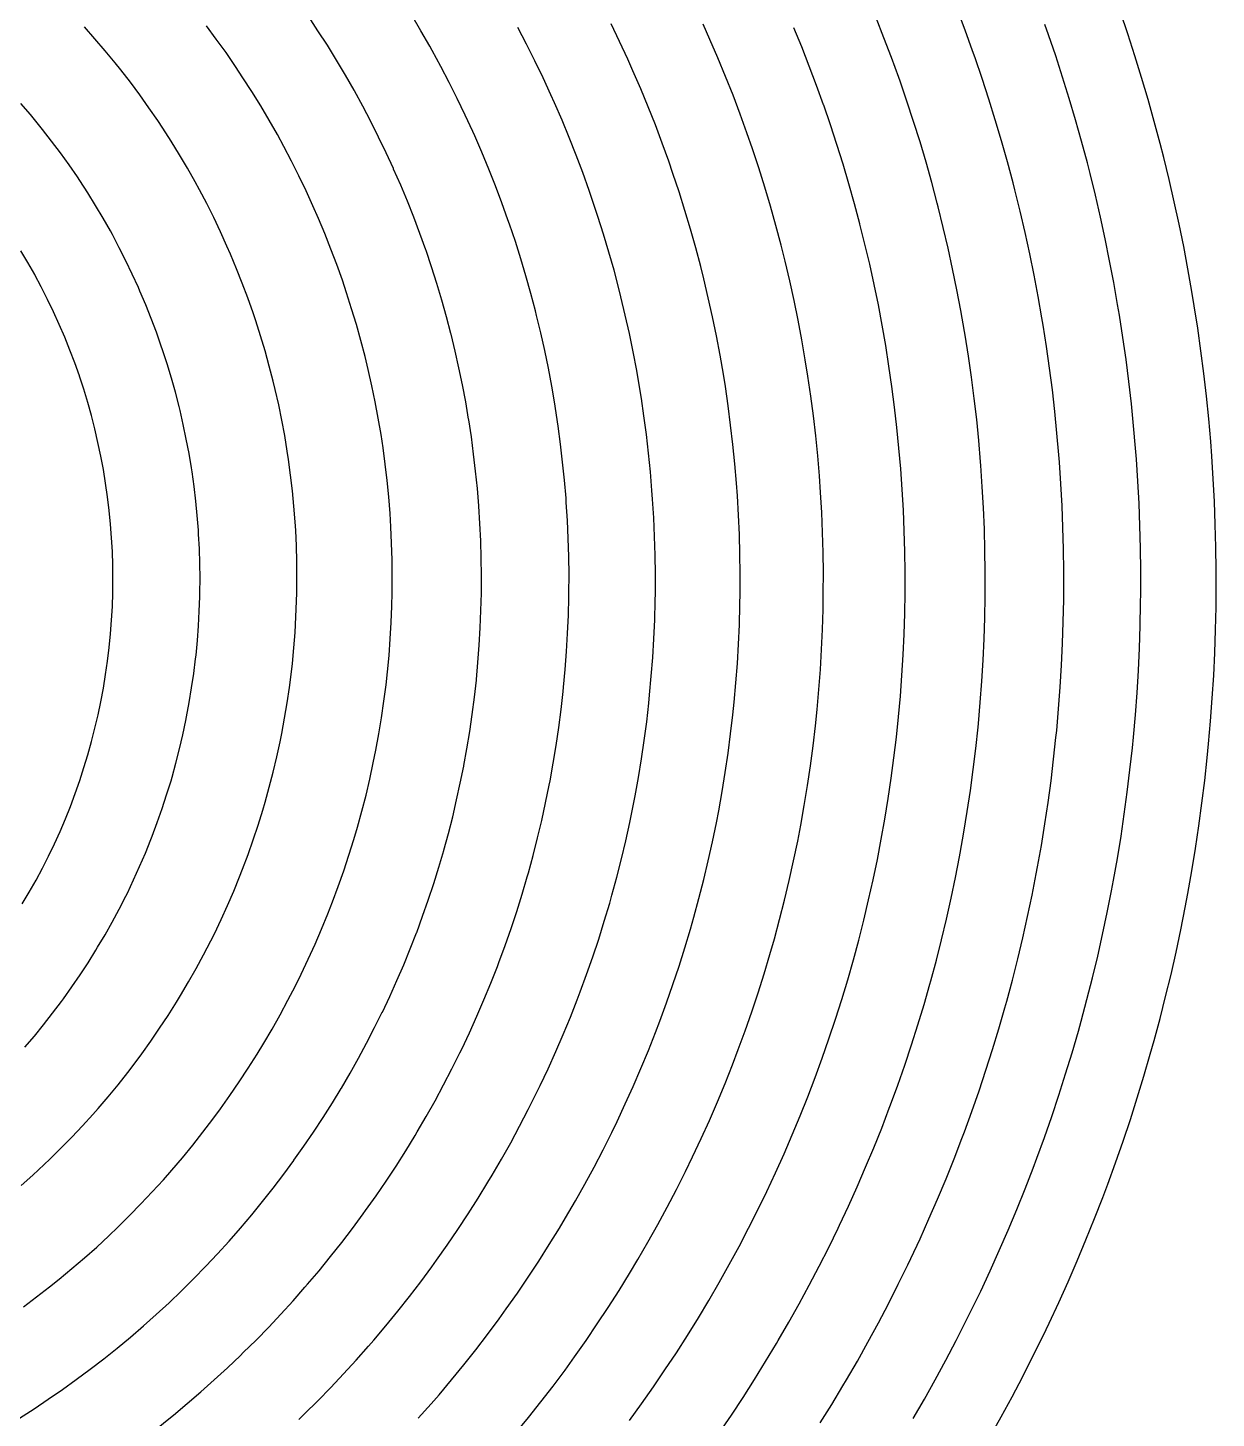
# Model space of a CAD drawing. Header units: inches. Extents: x -136 to 139, y -137 to 140.
# Drawn here: x 43.5 to 138.5, y -66 to 45.1 of the extents above; entities that cross this region are included whole.
import ezdxf

# ---------------------------------------------------------------- set-up
doc = ezdxf.new("R2010")
doc.units = ezdxf.units.IN
doc.header["$MEASUREMENT"] = 0
doc.linetypes.add('Continuous2', pattern=[0])
doc.layers.add('REV 6 Trace', color=1, linetype='Continuous')

msp = doc.modelspace()

# ---------------------------------------------------------------- linework, layer by layer
at = {"layer": 'REV 6 Trace', "color": 7, "linetype": 'Continuous2', "lineweight": -3}
for p, q in [((66.69, 44.92), (65.92, 46.07)), ((74.91, 44.92), (74.18, 46.17)), ((111.94, 44.36), (111.32, 45.94)), ((118.43, 44.96), (117.81, 46.59)), ((131.43, 44.66), (130.85, 46.39)), ((48.86, 44.28), (48.02, 45.22)), ((58.56, 44.24), (57.77, 45.31)), ((67.44, 43.75), (66.69, 44.92)), ((75.63, 43.67), (74.91, 44.92)), ((83.36, 43.85), (82.66, 45.18)), ((90.8, 44.06), (90.12, 45.46)), ((98.03, 44.22), (97.48, 45.45)), ((105.36, 43.63), (104.73, 45.16)), ((119.02, 43.32), (118.43, 44.96)), ((125.09, 44.6), (124.8, 45.42)), ((125.67, 42.91), (125.09, 44.6)), ((132, 42.92), (131.43, 44.66)), ((49.68, 43.32), (48.86, 44.28)), ((59.34, 43.17), (58.56, 44.24)), ((68.17, 42.57), (67.44, 43.75)), ((75.82, 43.33), (75.63, 43.67)), ((76.51, 42.06), (75.82, 43.33)), ((84.03, 42.5), (83.36, 43.85)), ((91.45, 42.64), (90.8, 44.06)), ((98.66, 42.74), (98.03, 44.22)), ((105.96, 42.09), (105.36, 43.63)), ((112.55, 42.77), (111.94, 44.36)), ((50.47, 42.35), (49.68, 43.32)), ((50.92, 41.79), (50.47, 42.35)), ((60.09, 42.07), (59.34, 43.17)), ((68.88, 41.37), (68.17, 42.57)), ((84.68, 41.15), (84.03, 42.5)), ((91.87, 41.71), (91.45, 42.64)), ((99.28, 41.26), (98.66, 42.74)), ((113.13, 41.17), (112.55, 42.77)), ((119.22, 42.76), (119.02, 43.32)), ((119.78, 41.11), (119.22, 42.76)), ((126.22, 41.21), (125.67, 42.91)), ((132.54, 41.18), (132, 42.92)), ((51.69, 40.8), (50.92, 41.79)), ((60.69, 41.16), (60.09, 42.07)), ((61.41, 40.05), (60.69, 41.16)), ((69.57, 40.17), (68.88, 41.37)), ((77.18, 40.78), (76.51, 42.06)), ((85.31, 39.78), (84.68, 41.15)), ((92.49, 40.28), (91.87, 41.71)), ((99.87, 39.77), (99.28, 41.26)), ((106.55, 40.54), (105.96, 42.09)), ((113.23, 40.89), (113.13, 41.17)), ((120.32, 39.46), (119.78, 41.11)), ((126.75, 39.5), (126.22, 41.21)), ((133.06, 39.43), (132.54, 41.18)), ((52.44, 39.79), (51.69, 40.8)), ((62.11, 38.92), (61.41, 40.05)), ((69.6, 40.11), (69.57, 40.17)), ((70.27, 38.89), (69.6, 40.11)), ((77.83, 39.49), (77.18, 40.78)), ((93.08, 38.84), (92.49, 40.28)), ((107.11, 38.99), (106.55, 40.54)), ((113.78, 39.28), (113.23, 40.89)), ((43.7, 38.21), (42.93, 39.11)), ((53.17, 38.76), (52.44, 39.79)), ((62.78, 37.78), (62.11, 38.92)), ((70.91, 37.66), (70.27, 38.89)), ((78.46, 38.18), (77.83, 39.49)), ((85.6, 39.15), (85.31, 39.78)), ((86.2, 37.77), (85.6, 39.15)), ((100.44, 38.26), (99.87, 39.77)), ((107.12, 38.96), (107.11, 38.99)), ((107.66, 37.4), (107.12, 38.96)), ((114.31, 37.66), (113.78, 39.28)), ((120.84, 37.79), (120.32, 39.46)), ((127.26, 37.79), (126.75, 39.5)), ((133.55, 37.67), (133.06, 39.43)), ((44.45, 37.3), (43.7, 38.21)), ((53.88, 37.73), (53.17, 38.76)), ((63.44, 36.62), (62.78, 37.78)), ((79.06, 36.87), (78.46, 38.18)), ((93.66, 37.4), (93.08, 38.84)), ((100.98, 36.75), (100.44, 38.26)), ((121.34, 36.12), (120.84, 37.79)), ((127.74, 36.08), (127.26, 37.79)), ((44.67, 37.03), (44.45, 37.3)), ((45.39, 36.1), (44.67, 37.03)), ((54.28, 37.13), (53.88, 37.73)), ((54.96, 36.08), (54.28, 37.13)), ((71.54, 36.42), (70.91, 37.66)), ((79.22, 36.52), (79.06, 36.87)), ((86.77, 36.38), (86.2, 37.77)), ((94.21, 35.94), (93.66, 37.4)), ((101.42, 35.48), (100.98, 36.75)), ((108.18, 35.83), (107.66, 37.4)), ((114.82, 36.04), (114.31, 37.66)), ((134.02, 35.91), (133.55, 37.67)), ((46.1, 35.16), (45.39, 36.1)), ((55.61, 35.01), (54.96, 36.08)), ((63.96, 35.67), (63.44, 36.62)), ((64.57, 34.5), (63.96, 35.67)), ((72.14, 35.17), (71.54, 36.42)), ((79.79, 35.2), (79.22, 36.52)), ((87.33, 34.98), (86.77, 36.38)), ((94.73, 34.48), (94.21, 35.94)), ((108.67, 34.25), (108.18, 35.83)), ((115.3, 34.41), (114.82, 36.04)), ((121.81, 34.44), (121.34, 36.12)), ((128.2, 34.35), (127.74, 36.08)), ((134.31, 34.79), (134.02, 35.91)), ((46.79, 34.2), (46.1, 35.16)), ((56.25, 33.93), (55.61, 35.01)), ((65.17, 33.31), (64.57, 34.5)), ((72.72, 33.91), (72.14, 35.17)), ((80.35, 33.86), (79.79, 35.2)), ((87.86, 33.58), (87.33, 34.98)), ((95.07, 33.52), (94.73, 34.48)), ((101.93, 33.96), (101.42, 35.48)), ((134.74, 33.02), (134.31, 34.79)), ((47.45, 33.23), (46.79, 34.2)), ((56.87, 32.83), (56.25, 33.93)), ((72.74, 33.85), (72.72, 33.91)), ((73.3, 32.58), (72.74, 33.85)), ((80.88, 32.52), (80.35, 33.86)), ((88.37, 32.16), (87.86, 33.58)), ((95.56, 32.04), (95.07, 33.52)), ((102.41, 32.42), (101.93, 33.96)), ((109.14, 32.67), (108.67, 34.25)), ((115.76, 32.78), (115.3, 34.41)), ((122.26, 32.76), (121.81, 34.44)), ((128.42, 33.51), (128.2, 34.35)), ((128.84, 31.77), (128.42, 33.51)), ((47.64, 32.95), (47.45, 33.23)), ((48.28, 31.96), (47.64, 32.95)), ((57.21, 32.21), (56.87, 32.83)), ((65.74, 32.12), (65.17, 33.31)), ((73.84, 31.3), (73.3, 32.58)), ((81.4, 31.16), (80.88, 32.52)), ((102.86, 30.89), (102.41, 32.42)), ((109.59, 31.08), (109.14, 32.67)), ((116.2, 31.14), (115.76, 32.78)), ((122.41, 32.19), (122.26, 32.76)), ((135.15, 31.24), (134.74, 33.02)), ((48.9, 30.96), (48.28, 31.96)), ((57.79, 31.1), (57.21, 32.21)), ((66.29, 30.91), (65.74, 32.12)), ((74.35, 30.01), (73.84, 31.3)), ((81.88, 29.8), (81.4, 31.16)), ((88.59, 31.51), (88.37, 32.16)), ((89.07, 30.08), (88.59, 31.51)), ((96.02, 30.56), (95.56, 32.04)), ((116.27, 30.84), (116.2, 31.14)), ((122.82, 30.5), (122.41, 32.19)), ((129.25, 30.03), (128.84, 31.77)), ((135.54, 29.46), (135.15, 31.24)), ((49.51, 29.94), (48.9, 30.96)), ((58.35, 29.98), (57.79, 31.1)), ((66.73, 29.92), (66.29, 30.91)), ((74.84, 28.71), (74.35, 30.01)), ((89.52, 28.65), (89.07, 30.08)), ((96.47, 29.07), (96.02, 30.56)), ((103.3, 29.34), (102.86, 30.89)), ((110.01, 29.48), (109.59, 31.08)), ((116.68, 29.19), (116.27, 30.84)), ((123.22, 28.8), (122.82, 30.5)), ((129.63, 28.29), (129.25, 30.03)), ((50.09, 28.92), (49.51, 29.94)), ((50.25, 28.62), (50.09, 28.92)), ((58.89, 28.85), (58.35, 29.98)), ((67.24, 28.7), (66.73, 29.92)), ((82.01, 29.45), (81.88, 29.8)), ((82.47, 28.08), (82.01, 29.45)), ((96.89, 27.57), (96.47, 29.07)), ((103.71, 27.79), (103.3, 29.34)), ((110.02, 29.46), (110.01, 29.48)), ((110.42, 27.86), (110.02, 29.46)), ((117.07, 27.54), (116.68, 29.19)), ((135.9, 27.67), (135.54, 29.46)), ((50.8, 27.58), (50.25, 28.62)), ((59.41, 27.7), (58.89, 28.85)), ((67.73, 27.47), (67.24, 28.7)), ((75.31, 27.41), (74.84, 28.71)), ((82.9, 26.7), (82.47, 28.08)), ((89.95, 27.21), (89.52, 28.65)), ((104.04, 26.49), (103.71, 27.79)), ((110.8, 26.25), (110.42, 27.86)), ((123.59, 27.1), (123.22, 28.8)), ((129.98, 26.54), (129.63, 28.29)), ((43.5, 26.39), (42.94, 27.34)), ((51.33, 26.53), (50.8, 27.58)), ((59.69, 27.06), (59.41, 27.7)), ((60.18, 25.9), (59.69, 27.06)), ((68.19, 26.23), (67.73, 27.47)), ((75.33, 27.35), (75.31, 27.41)), ((75.77, 26.04), (75.33, 27.35)), ((83.32, 25.32), (82.9, 26.7)), ((90.36, 25.77), (89.95, 27.21)), ((97.29, 26.07), (96.89, 27.57)), ((117.43, 25.88), (117.07, 27.54)), ((123.94, 25.39), (123.59, 27.1)), ((136.24, 25.88), (135.9, 27.67)), ((44.04, 25.43), (43.5, 26.39)), ((51.84, 25.47), (51.33, 26.53)), ((60.64, 24.74), (60.18, 25.9)), ((68.64, 24.98), (68.19, 26.23)), ((76.19, 24.72), (75.77, 26.04)), ((90.74, 24.31), (90.36, 25.77)), ((97.53, 25.08), (97.29, 26.07)), ((104.41, 24.93), (104.04, 26.49)), ((111.15, 24.63), (110.8, 26.25)), ((117.77, 24.22), (117.43, 25.88)), ((130.32, 24.79), (129.98, 26.54)), ((136.56, 24.08), (136.24, 25.88)), ((44.05, 25.41), (44.04, 25.43)), ((44.57, 24.44), (44.05, 25.41)), ((52.33, 24.4), (51.84, 25.47)), ((61.08, 23.56), (60.64, 24.74)), ((68.98, 23.96), (68.64, 24.98)), ((76.59, 23.39), (76.19, 24.72)), ((83.71, 23.93), (83.32, 25.32)), ((97.89, 23.57), (97.53, 25.08)), ((104.75, 23.36), (104.41, 24.93)), ((111.49, 23.01), (111.15, 24.63)), ((124.26, 23.68), (123.94, 25.39)), ((130.62, 23.03), (130.32, 24.79)), ((45.07, 23.45), (44.57, 24.44)), ((45.55, 22.46), (45.07, 23.45)), ((52.46, 24.1), (52.33, 24.4)), ((52.92, 23.02), (52.46, 24.1)), ((61.5, 22.38), (61.08, 23.56)), ((69.38, 22.7), (68.98, 23.96)), ((76.96, 22.06), (76.59, 23.39)), ((84.08, 22.53), (83.71, 23.93)), ((90.91, 23.65), (90.74, 24.31)), ((91.26, 22.19), (90.91, 23.65)), ((98.23, 22.05), (97.89, 23.57)), ((105.07, 21.79), (104.75, 23.36)), ((118.09, 22.55), (117.77, 24.22)), ((124.56, 21.96), (124.26, 23.68)), ((136.75, 22.94), (136.56, 24.08)), ((46.01, 21.45), (45.55, 22.46)), ((53.36, 21.92), (52.92, 23.02)), ((61.72, 21.72), (61.5, 22.38)), ((69.76, 21.43), (69.38, 22.7)), ((84.17, 22.17), (84.08, 22.53)), ((111.79, 21.39), (111.49, 23.01)), ((118.38, 20.87), (118.09, 22.55)), ((130.77, 22.18), (130.62, 23.03)), ((137.03, 21.14), (136.75, 22.94)), ((46.01, 21.44), (46.01, 21.45)), ((46.45, 20.42), (46.01, 21.44)), ((53.77, 20.82), (53.36, 21.92)), ((62.1, 20.53), (61.72, 21.72)), ((70.12, 20.16), (69.76, 21.43)), ((77.31, 20.72), (76.96, 22.06)), ((84.5, 20.77), (84.17, 22.17)), ((91.59, 20.72), (91.26, 22.19)), ((98.54, 20.53), (98.23, 22.05)), ((105.37, 20.21), (105.07, 21.79)), ((112.08, 19.76), (111.79, 21.39)), ((124.66, 21.39), (124.56, 21.96)), ((124.93, 19.67), (124.66, 21.39)), ((131.04, 20.41), (130.77, 22.18)), ((137.28, 19.33), (137.03, 21.14)), ((46.86, 19.4), (46.45, 20.42)), ((54.16, 19.71), (53.77, 20.82)), ((62.46, 19.33), (62.1, 20.53)), ((70.45, 18.88), (70.12, 20.16)), ((77.33, 20.66), (77.31, 20.72)), ((77.66, 19.32), (77.33, 20.66)), ((84.82, 19.36), (84.5, 20.77)), ((91.89, 19.25), (91.59, 20.72)), ((98.83, 19), (98.54, 20.53)), ((105.65, 18.63), (105.37, 20.21)), ((118.43, 20.58), (118.38, 20.87)), ((118.7, 18.9), (118.43, 20.58)), ((131.29, 18.65), (131.04, 20.41)), ((47.25, 18.37), (46.86, 19.4)), ((54.27, 19.41), (54.16, 19.71)), ((54.63, 18.29), (54.27, 19.41)), ((62.8, 18.12), (62.46, 19.33)), ((77.96, 17.97), (77.66, 19.32)), ((85.11, 17.94), (84.82, 19.36)), ((92.17, 17.77), (91.89, 19.25)), ((99.1, 17.47), (98.83, 19)), ((112.08, 19.75), (112.08, 19.76)), ((112.34, 18.12), (112.08, 19.75)), ((118.94, 17.22), (118.7, 18.9)), ((125.17, 17.94), (124.93, 19.67)), ((137.51, 17.52), (137.28, 19.33)), ((47.61, 17.33), (47.25, 18.37)), ((54.97, 17.16), (54.63, 18.29)), ((63.11, 16.91), (62.8, 18.12)), ((70.71, 17.84), (70.45, 18.88)), ((71, 16.55), (70.71, 17.84)), ((78.24, 16.61), (77.96, 17.97)), ((85.38, 16.52), (85.11, 17.94)), ((105.86, 17.31), (105.65, 18.63)), ((112.58, 16.48), (112.34, 18.12)), ((125.4, 16.21), (125.17, 17.94)), ((131.51, 16.88), (131.29, 18.65)), ((47.61, 17.32), (47.61, 17.33)), ((47.96, 16.27), (47.61, 17.32)), ((55.29, 16.03), (54.97, 17.16)), ((63.27, 16.24), (63.11, 16.91)), ((92.42, 16.3), (92.17, 17.77)), ((99.26, 16.48), (99.1, 17.47)), ((106.09, 15.72), (105.86, 17.31)), ((119.15, 15.54), (118.94, 17.22)), ((131.72, 15.1), (131.51, 16.88)), ((137.72, 15.71), (137.51, 17.52)), ((48.28, 15.22), (47.96, 16.27)), ((55.58, 14.89), (55.29, 16.03)), ((63.55, 15.02), (63.27, 16.24)), ((71.26, 15.25), (71, 16.55)), ((78.5, 15.25), (78.24, 16.61)), ((85.62, 15.1), (85.38, 16.52)), ((92.55, 15.52), (92.42, 16.3)), ((99.48, 14.94), (99.26, 16.48)), ((106.3, 14.13), (106.09, 15.72)), ((112.79, 14.84), (112.58, 16.48)), ((125.59, 14.48), (125.4, 16.21)), ((137.9, 13.89), (137.72, 15.71)), ((48.57, 14.16), (48.28, 15.22)), ((55.66, 14.58), (55.58, 14.89)), ((55.92, 13.44), (55.66, 14.58)), ((63.8, 13.79), (63.55, 15.02)), ((71.51, 13.95), (71.26, 15.25)), ((78.73, 13.88), (78.5, 15.25)), ((85.68, 14.74), (85.62, 15.1)), ((85.9, 13.31), (85.68, 14.74)), ((92.75, 14.14), (92.55, 15.52)), ((99.68, 13.4), (99.48, 14.94)), ((112.98, 13.2), (112.79, 14.84)), ((119.35, 13.85), (119.15, 15.54)), ((125.77, 12.75), (125.59, 14.48)), ((131.9, 13.33), (131.72, 15.1)), ((48.85, 13.09), (48.57, 14.16)), ((56.16, 12.29), (55.92, 13.44)), ((64.03, 12.56), (63.8, 13.79)), ((71.73, 12.65), (71.51, 13.95)), ((78.74, 13.83), (78.73, 13.88)), ((78.95, 12.46), (78.74, 13.83)), ((92.95, 12.65), (92.75, 14.14)), ((99.86, 11.85), (99.68, 13.4)), ((106.48, 12.54), (106.3, 14.13)), ((119.52, 12.16), (119.35, 13.85)), ((138.06, 12.08), (137.9, 13.89)), ((49.1, 12.01), (48.85, 13.09)), ((56.38, 11.13), (56.16, 12.29)), ((64.23, 11.33), (64.03, 12.56)), ((71.89, 11.59), (71.73, 12.65)), ((79.13, 11.09), (78.95, 12.46)), ((86.09, 11.88), (85.9, 13.31)), ((93.12, 11.16), (92.95, 12.65)), ((106.64, 10.94), (106.48, 12.54)), ((113.14, 11.56), (112.98, 13.2)), ((125.92, 11.02), (125.77, 12.75)), ((132.05, 11.55), (131.9, 13.33)), ((49.33, 10.93), (49.1, 12.01)), ((56.57, 9.98), (56.38, 11.13)), ((64.33, 10.65), (64.23, 11.33)), ((72.06, 10.28), (71.89, 11.59)), ((86.25, 10.44), (86.09, 11.88)), ((93.27, 9.67), (93.12, 11.16)), ((100.02, 10.31), (99.86, 11.85)), ((113.28, 9.91), (113.14, 11.56)), ((119.66, 10.47), (119.52, 12.16)), ((132.12, 10.69), (132.05, 11.55)), ((138.14, 10.93), (138.06, 12.08)), ((49.53, 9.85), (49.33, 10.93)), ((64.5, 9.41), (64.33, 10.65)), ((72.22, 8.97), (72.06, 10.28)), ((79.29, 9.72), (79.13, 11.09)), ((86.4, 9.01), (86.25, 10.44)), ((100.15, 8.76), (100.02, 10.31)), ((106.78, 9.34), (106.64, 10.94)), ((119.69, 10.18), (119.66, 10.47)), ((119.8, 8.48), (119.69, 10.18)), ((125.96, 10.44), (125.92, 11.02)), ((126.08, 8.7), (125.96, 10.44)), ((132.23, 8.91), (132.12, 10.69)), ((138.26, 9.11), (138.14, 10.93)), ((49.71, 8.77), (49.53, 9.85)), ((56.62, 9.66), (56.57, 9.98)), ((56.78, 8.5), (56.62, 9.66)), ((64.65, 8.16), (64.5, 9.41)), ((72.35, 7.66), (72.22, 8.97)), ((79.43, 8.34), (79.29, 9.72)), ((86.52, 7.57), (86.4, 9.01)), ((93.39, 8.17), (93.27, 9.67)), ((106.87, 8.01), (106.78, 9.34)), ((113.4, 8.25), (113.28, 9.91)), ((132.33, 7.13), (132.23, 8.91)), ((138.36, 7.29), (138.26, 9.11)), ((49.87, 7.67), (49.71, 8.77)), ((56.92, 7.33), (56.78, 8.5)), ((64.77, 6.92), (64.65, 8.16)), ((79.54, 6.96), (79.43, 8.34)), ((93.44, 7.49), (93.39, 8.17)), ((100.22, 7.76), (100.15, 8.76)), ((106.96, 6.41), (106.87, 8.01)), ((113.49, 6.6), (113.4, 8.25)), ((119.9, 6.79), (119.8, 8.48)), ((126.18, 6.96), (126.08, 8.7)), ((50, 6.58), (49.87, 7.67)), ((57.04, 6.17), (56.92, 7.33)), ((64.86, 5.67), (64.77, 6.92)), ((72.45, 6.34), (72.35, 7.66)), ((79.55, 6.91), (79.54, 6.96)), ((79.64, 5.53), (79.55, 6.91)), ((86.54, 7.21), (86.52, 7.57)), ((86.63, 5.77), (86.54, 7.21)), ((93.53, 6), (93.44, 7.49)), ((100.31, 6.21), (100.22, 7.76)), ((119.97, 5.09), (119.9, 6.79)), ((126.25, 5.22), (126.18, 6.96)), ((132.4, 5.35), (132.33, 7.13)), ((138.43, 5.47), (138.36, 7.29)), ((50.11, 5.49), (50, 6.58)), ((57.13, 5), (57.04, 6.17)), ((64.91, 4.99), (64.86, 5.67)), ((72.52, 5.28), (72.45, 6.34)), ((86.7, 4.33), (86.63, 5.77)), ((93.6, 4.5), (93.53, 6)), ((100.38, 4.66), (100.31, 6.21)), ((107.03, 4.81), (106.96, 6.41)), ((113.56, 4.95), (113.49, 6.6)), ((50.19, 4.39), (50.11, 5.49)), ((57.15, 4.69), (57.13, 5)), ((57.21, 3.52), (57.15, 4.69)), ((64.97, 3.75), (64.91, 4.99)), ((72.58, 3.96), (72.52, 5.28)), ((79.7, 4.15), (79.64, 5.53)), ((93.64, 3), (93.6, 4.5)), ((100.42, 3.1), (100.38, 4.66)), ((107.08, 3.21), (107.03, 4.81)), ((113.61, 3.3), (113.56, 4.95)), ((120.01, 3.39), (119.97, 5.09)), ((126.29, 3.48), (126.25, 5.22)), ((132.45, 3.57), (132.4, 5.35)), ((138.48, 3.65), (138.43, 5.47)), ((50.25, 3.3), (50.19, 4.39)), ((57.25, 2.34), (57.21, 3.52)), ((65, 2.5), (64.97, 3.75)), ((72.62, 2.64), (72.58, 3.96)), ((79.74, 2.77), (79.7, 4.15)), ((86.74, 2.89), (86.7, 4.33)), ((120.03, 1.7), (120.01, 3.39)), ((126.31, 1.74), (126.29, 3.48)), ((132.47, 1.78), (132.45, 3.57)), ((138.5, 1.82), (138.48, 3.65)), ((50.29, 2.2), (50.25, 3.3)), ((57.26, 1.17), (57.25, 2.34)), ((65.01, 1.25), (65, 2.5)), ((72.63, 1.32), (72.62, 2.64)), ((79.76, 1.38), (79.74, 2.77)), ((86.76, 1.44), (86.74, 2.89)), ((93.66, 1.5), (93.64, 3)), ((100.44, 1.55), (100.42, 3.1)), ((107.1, 1.6), (107.08, 3.21)), ((113.63, 1.65), (113.61, 3.3)), ((50.3, 1.1), (50.29, 2.2)), ((57.25, 0), (57.26, 1.17)), ((65, 0), (65.01, 1.25)), ((72.63, 0), (72.63, 1.32)), ((79.75, 0), (79.76, 1.38)), ((86.75, 0), (86.76, 1.44)), ((93.66, 0), (93.66, 1.5)), ((100.44, 0), (100.44, 1.55)), ((107.09, 0), (107.1, 1.6)), ((113.63, 0), (113.63, 1.65)), ((120.03, 0), (120.03, 1.7)), ((126.31, 0), (126.31, 1.74)), ((132.47, 0), (132.47, 1.78)), ((138.5, 0), (138.5, 1.82)), ((50.25, -1.09), (50.29, 0)), ((50.29, 0), (50.3, 1.1)), ((79.75, -0.04), (79.75, 0)), ((100.42, -1), (100.44, 0)), ((107.07, -1.33), (107.09, 0)), ((113.6, -1.66), (113.63, 0)), ((120.03, -0.29), (120.03, 0)), ((126.31, -0.57), (126.31, 0)), ((50.19, -2.19), (50.25, -1.09)), ((57.2, -1.48), (57.24, -0.31)), ((57.24, -0.31), (57.25, 0)), ((64.93, -1.92), (64.98, -0.68)), ((64.98, -0.68), (65, 0)), ((72.55, -2.37), (72.6, -1.06)), ((72.6, -1.06), (72.63, 0)), ((79.72, -1.42), (79.75, -0.04)), ((86.71, -1.8), (86.74, -0.35)), ((86.74, -0.35), (86.75, 0)), ((93.61, -2.17), (93.65, -0.68)), ((93.65, -0.68), (93.66, 0)), ((100.38, -2.55), (100.42, -1)), ((120, -1.99), (120.03, -0.29)), ((126.27, -2.32), (126.31, -0.57)), ((132.42, -2.64), (132.46, -0.86)), ((132.46, -0.86), (132.47, 0)), ((138.49, -1.15), (138.5, 0)), ((50.11, -3.28), (50.19, -2.19)), ((57.14, -2.65), (57.2, -1.48)), ((64.86, -3.17), (64.93, -1.92)), ((79.66, -2.81), (79.72, -1.42)), ((86.65, -3.24), (86.71, -1.8)), ((93.54, -3.67), (93.61, -2.17)), ((107.02, -2.93), (107.07, -1.33)), ((113.55, -3.31), (113.6, -1.66)), ((119.94, -3.68), (120, -1.99)), ((138.45, -2.97), (138.49, -1.15)), ((50, -4.37), (50.11, -3.28)), ((57.05, -3.82), (57.14, -2.65)), ((64.76, -4.41), (64.86, -3.17)), ((72.47, -3.69), (72.55, -2.37)), ((79.58, -4.19), (79.66, -2.81)), ((86.56, -4.68), (86.65, -3.24)), ((100.31, -4.1), (100.38, -2.55)), ((106.95, -4.53), (107.02, -2.93)), ((113.47, -4.96), (113.55, -3.31)), ((126.22, -4.06), (126.27, -2.32)), ((132.36, -4.43), (132.42, -2.64)), ((138.38, -4.79), (138.45, -2.97)), ((49.87, -5.45), (50, -4.37)), ((56.94, -4.98), (57.05, -3.82)), ((64.64, -5.66), (64.76, -4.41)), ((72.37, -5.01), (72.47, -3.69)), ((79.48, -5.57), (79.58, -4.19)), ((93.45, -5.17), (93.54, -3.67)), ((100.22, -5.65), (100.31, -4.1)), ((119.87, -5.38), (119.94, -3.68)), ((126.13, -5.79), (126.22, -4.06)), ((132.28, -6.21), (132.36, -4.43)), ((49.71, -6.54), (49.87, -5.45)), ((56.76, -6.44), (56.9, -5.28)), ((56.9, -5.28), (56.94, -4.98)), ((72.24, -6.32), (72.37, -5.01)), ((86.46, -6.12), (86.56, -4.68)), ((93.34, -6.66), (93.45, -5.17)), ((106.86, -6.13), (106.95, -4.53)), ((113.37, -6.61), (113.47, -4.96)), ((119.76, -7.07), (119.87, -5.38)), ((138.3, -6.61), (138.38, -4.79)), ((49.54, -7.62), (49.71, -6.54)), ((56.59, -7.6), (56.76, -6.44)), ((64.41, -7.56), (64.57, -6.32)), ((64.57, -6.32), (64.64, -5.66)), ((72.13, -7.36), (72.24, -6.32)), ((79.35, -6.94), (79.48, -5.57)), ((86.32, -7.55), (86.46, -6.12)), ((93.2, -8.15), (93.34, -6.66)), ((100.1, -7.2), (100.22, -5.65)), ((106.74, -7.73), (106.86, -6.13)), ((113.25, -8.25), (113.37, -6.61)), ((126.03, -7.53), (126.13, -5.79)), ((132.17, -7.99), (132.28, -6.21)), ((138.18, -8.43), (138.3, -6.61)), ((49.33, -8.7), (49.54, -7.62)), ((56.4, -8.76), (56.59, -7.6)), ((64.23, -8.79), (64.41, -7.56)), ((71.96, -8.67), (72.13, -7.36)), ((79.19, -8.35), (79.35, -6.98)), ((79.35, -6.98), (79.35, -6.94)), ((86.29, -7.9), (86.32, -7.55)), ((99.96, -8.75), (100.1, -7.2)), ((106.59, -9.33), (106.74, -7.73)), ((119.64, -8.76), (119.76, -7.07)), ((125.9, -9.27), (126.03, -7.53)), ((49.11, -9.76), (49.33, -8.7)), ((56.19, -9.91), (56.4, -8.76)), ((64.02, -10.02), (64.23, -8.79)), ((71.77, -9.98), (71.96, -8.67)), ((79.02, -9.72), (79.19, -8.35)), ((86.13, -9.33), (86.29, -7.9)), ((92.97, -10.31), (93.14, -8.82)), ((93.14, -8.82), (93.2, -8.15)), ((99.86, -9.74), (99.96, -8.75)), ((113.1, -9.9), (113.25, -8.25)), ((119.49, -10.45), (119.64, -8.76)), ((132.04, -9.76), (132.17, -7.99)), ((138.05, -10.25), (138.18, -8.43)), ((48.86, -10.83), (49.11, -9.76)), ((56.13, -10.2), (56.19, -9.91)), ((71.55, -11.28), (71.77, -9.98)), ((78.82, -11.09), (79.02, -9.72)), ((85.94, -10.76), (86.13, -9.33)), ((99.68, -11.28), (99.86, -9.74)), ((106.46, -10.64), (106.59, -9.33)), ((112.93, -11.54), (113.1, -9.9)), ((125.75, -11), (125.9, -9.27)), ((131.88, -11.54), (132.04, -9.76)), ((48.59, -11.89), (48.86, -10.83)), ((55.89, -11.34), (56.13, -10.2)), ((63.79, -11.25), (64.02, -10.02)), ((78.59, -12.46), (78.82, -11.09)), ((85.73, -12.19), (85.94, -10.76)), ((92.77, -11.8), (92.97, -10.31)), ((106.27, -12.23), (106.46, -10.64)), ((119.28, -12.43), (119.46, -10.74)), ((119.46, -10.74), (119.49, -10.45)), ((125.69, -11.57), (125.75, -11)), ((137.89, -12.06), (138.05, -10.25)), ((48.3, -12.94), (48.59, -11.89)), ((55.62, -12.48), (55.89, -11.34)), ((63.4, -13.12), (63.66, -11.9)), ((63.66, -11.9), (63.79, -11.25)), ((71.32, -12.58), (71.55, -11.28)), ((85.5, -13.61), (85.73, -12.19)), ((92.55, -13.28), (92.77, -11.8)), ((99.48, -12.82), (99.68, -11.28)), ((112.74, -13.18), (112.93, -11.54)), ((125.5, -13.3), (125.69, -11.57)), ((131.8, -12.39), (131.88, -11.54)), ((137.78, -13.2), (137.89, -12.06)), ((47.98, -13.97), (48.3, -12.94)), ((55.33, -13.62), (55.62, -12.48)), ((63.11, -14.33), (63.4, -13.12)), ((71.11, -13.6), (71.32, -12.58)), ((78.35, -13.81), (78.59, -12.46)), ((92.31, -14.76), (92.55, -13.28)), ((99.25, -14.35), (99.48, -12.82)), ((106.06, -13.82), (106.27, -12.23)), ((112.52, -14.81), (112.74, -13.18)), ((119.08, -14.11), (119.28, -12.43)), ((125.3, -15.03), (125.5, -13.3)), ((131.6, -14.16), (131.8, -12.39)), ((137.58, -15.01), (137.78, -13.2)), ((47.64, -15.01), (47.98, -13.97)), ((55.02, -14.74), (55.33, -13.62)), ((62.8, -15.54), (63.11, -14.33)), ((70.83, -14.89), (71.11, -13.6)), ((78.07, -15.2), (78.34, -13.85)), ((78.34, -13.85), (78.35, -13.81)), ((85.24, -15.03), (85.5, -13.61)), ((99, -15.88), (99.25, -14.35)), ((105.83, -15.41), (106.06, -13.82)), ((118.85, -15.79), (119.08, -14.11)), ((131.39, -15.93), (131.6, -14.16)), ((47.28, -16.04), (47.64, -15.01)), ((54.59, -16.14), (54.94, -15.02)), ((54.94, -15.02), (55.02, -14.74)), ((62.46, -16.74), (62.8, -15.54)), ((70.53, -16.17), (70.83, -14.89)), ((77.77, -16.55), (78.07, -15.2)), ((84.89, -16.78), (85.18, -15.37)), ((85.18, -15.37), (85.24, -15.03)), ((92.05, -16.23), (92.31, -14.76)), ((105.57, -16.99), (105.83, -15.41)), ((112.28, -16.45), (112.52, -14.81)), ((125.06, -16.75), (125.3, -15.03)), ((137.36, -16.82), (137.58, -15.01)), ((46.9, -17.07), (47.28, -16.04)), ((54.23, -17.25), (54.59, -16.14)), ((70.2, -17.45), (70.53, -16.17)), ((77.46, -17.9), (77.77, -16.55)), ((91.92, -16.88), (92.05, -16.23)), ((98.73, -17.41), (99, -15.88)), ((112.01, -18.08), (112.28, -16.45)), ((118.6, -17.47), (118.85, -15.79)), ((131.15, -17.7), (131.39, -15.93)), ((46.5, -18.06), (46.9, -17.07)), ((53.84, -18.35), (54.23, -17.25)), ((61.91, -18.56), (62.28, -17.37)), ((62.28, -17.37), (62.46, -16.74)), ((69.85, -18.72), (70.2, -17.45)), ((84.58, -18.19), (84.89, -16.78)), ((91.62, -18.35), (91.92, -16.88)), ((98.54, -18.38), (98.73, -17.41)), ((105.29, -18.56), (105.57, -16.99)), ((118.33, -19.14), (118.6, -17.47)), ((124.81, -18.47), (125.06, -16.75)), ((130.89, -19.46), (131.15, -17.7)), ((137.11, -18.63), (137.36, -16.82)), ((46.07, -19.07), (46.5, -18.06)), ((53.43, -19.45), (53.84, -18.35)), ((61.51, -19.74), (61.91, -18.56)), ((69.56, -19.71), (69.85, -18.72)), ((77.12, -19.23), (77.46, -17.9)), ((84.25, -19.59), (84.58, -18.19)), ((91.3, -19.81), (91.62, -18.35)), ((98.23, -19.9), (98.54, -18.38)), ((105.04, -19.86), (105.29, -18.56)), ((111.72, -19.7), (112.01, -18.08)), ((124.53, -20.19), (124.81, -18.47)), ((136.84, -20.43), (137.11, -18.63)), ((45.62, -20.07), (46.07, -19.07)), ((52.89, -20.8), (53.33, -19.72)), ((53.33, -19.72), (53.43, -19.45)), ((61.1, -20.91), (61.51, -19.74)), ((69.16, -20.97), (69.56, -19.71)), ((76.75, -20.57), (77.12, -19.23)), ((83.89, -20.99), (84.25, -19.59)), ((90.95, -21.27), (91.3, -19.81)), ((97.89, -21.42), (98.23, -19.9)), ((104.71, -21.43), (105.04, -19.86)), ((111.41, -21.32), (111.72, -19.7)), ((118.03, -20.81), (118.33, -19.14)), ((130.6, -21.22), (130.89, -19.46)), ((44.66, -22), (45.14, -21.05)), ((45.14, -21.05), (45.62, -20.07)), ((52.43, -21.87), (52.89, -20.8)), ((60.66, -22.08), (61.1, -20.91)), ((68.75, -22.22), (69.16, -20.97)), ((76.36, -21.92), (76.74, -20.59)), ((76.74, -20.59), (76.75, -20.57)), ((83.51, -22.38), (83.89, -20.99)), ((117.66, -22.75), (117.98, -21.09)), ((117.98, -21.09), (118.03, -20.81)), ((124.22, -21.9), (124.53, -20.19)), ((136.55, -22.23), (136.84, -20.43)), ((44.15, -22.97), (44.66, -22)), ((51.95, -22.94), (52.43, -21.87)), ((60.42, -22.69), (60.66, -22.08)), ((75.94, -23.24), (76.36, -21.92)), ((90.58, -22.72), (90.95, -21.27)), ((97.53, -22.92), (97.89, -21.42)), ((104.36, -22.99), (104.71, -21.43)), ((111.07, -22.93), (111.41, -21.32)), ((124.12, -22.46), (124.22, -21.9)), ((130.29, -22.97), (130.6, -21.22)), ((43.61, -23.92), (44.15, -22.97)), ((51.45, -23.99), (51.95, -22.94)), ((59.95, -23.84), (60.42, -22.69)), ((68.31, -23.46), (68.75, -22.22)), ((75.51, -24.55), (75.94, -23.24)), ((83.01, -24.09), (83.42, -22.71)), ((83.42, -22.71), (83.51, -22.38)), ((90.19, -24.17), (90.58, -22.72)), ((97.15, -24.43), (97.53, -22.92)), ((103.99, -24.55), (104.36, -22.99)), ((110.71, -24.54), (111.07, -22.93)), ((117.31, -24.41), (117.66, -22.75)), ((123.78, -24.17), (124.12, -22.46)), ((130.13, -23.81), (130.29, -22.97)), ((136.23, -24.02), (136.55, -22.23)), ((43.05, -24.86), (43.61, -23.92)), ((50.79, -25.28), (51.32, -24.24)), ((51.32, -24.24), (51.45, -23.99)), ((59.46, -24.98), (59.95, -23.84)), ((67.85, -24.7), (68.31, -23.46)), ((82.58, -25.46), (83.01, -24.09)), ((90.01, -24.8), (90.19, -24.17)), ((96.74, -25.92), (97.15, -24.43)), ((116.94, -26.07), (117.31, -24.41)), ((123.42, -25.87), (123.78, -24.17)), ((129.79, -25.56), (130.13, -23.81)), ((136.02, -25.14), (136.23, -24.02)), ((50.24, -26.31), (50.79, -25.28)), ((58.94, -26.11), (59.46, -24.98)), ((67.48, -25.66), (67.85, -24.7)), ((75.05, -25.85), (75.51, -24.55)), ((82.13, -26.83), (82.58, -25.46)), ((89.58, -26.24), (90.01, -24.8)), ((103.6, -26.1), (103.99, -24.55)), ((110.33, -26.15), (110.71, -24.54)), ((135.67, -26.93), (136.02, -25.14)), ((49.67, -27.33), (50.24, -26.31)), ((58.41, -27.24), (58.94, -26.11)), ((66.98, -26.88), (67.48, -25.66)), ((74.58, -27.14), (75.05, -25.85)), ((89.13, -27.67), (89.58, -26.24)), ((96.47, -26.87), (96.74, -25.92)), ((103.18, -27.65), (103.6, -26.1)), ((109.92, -27.75), (110.33, -26.15)), ((116.54, -27.72), (116.94, -26.07)), ((123.04, -27.57), (123.42, -25.87)), ((129.42, -27.3), (129.79, -25.56)), ((49.07, -28.33), (49.67, -27.33)), ((58.12, -27.82), (58.41, -27.24)), ((66.46, -28.09), (66.98, -26.88)), ((74.06, -28.45), (74.57, -27.17)), ((74.57, -27.17), (74.58, -27.14)), ((81.65, -28.19), (82.13, -26.83)), ((88.66, -29.09), (89.13, -27.67)), ((96.03, -28.36), (96.47, -26.87)), ((102.82, -28.91), (103.18, -27.65)), ((109.49, -29.34), (109.92, -27.75)), ((116.13, -29.36), (116.54, -27.72)), ((122.64, -29.26), (123.04, -27.57)), ((129.03, -29.04), (129.42, -27.3)), ((135.29, -28.71), (135.67, -26.93)), ((48.31, -29.56), (48.93, -28.57)), ((48.93, -28.57), (49.07, -28.33)), ((57.55, -28.92), (58.12, -27.82)), ((65.91, -29.28), (66.46, -28.09)), ((73.54, -29.73), (74.06, -28.45)), ((81.15, -29.54), (81.65, -28.19)), ((95.56, -29.84), (96.03, -28.36)), ((134.89, -30.49), (135.29, -28.71)), ((47.67, -30.54), (48.31, -29.56)), ((56.96, -30.02), (57.55, -28.92)), ((65.35, -30.47), (65.91, -29.28)), ((72.99, -30.99), (73.54, -29.73)), ((80.51, -31.19), (81.03, -29.85)), ((81.03, -29.85), (81.15, -29.54)), ((88.17, -30.5), (88.66, -29.09)), ((95.07, -31.31), (95.56, -29.84)), ((102.36, -30.44), (102.82, -28.91)), ((109.04, -30.92), (109.49, -29.34)), ((115.68, -31), (116.13, -29.36)), ((122.21, -30.95), (122.64, -29.26)), ((128.61, -30.77), (129.03, -29.04)), ((47.02, -31.5), (47.67, -30.54)), ((55.71, -32.17), (56.35, -31.1)), ((56.35, -31.1), (56.96, -30.02)), ((64.89, -31.4), (65.35, -30.47)), ((72.43, -32.25), (72.99, -30.99)), ((87.65, -31.9), (88.17, -30.5)), ((101.87, -31.97), (102.36, -30.44)), ((108.56, -32.5), (109.04, -30.92)), ((115.61, -31.27), (115.68, -31)), ((121.76, -32.62), (122.21, -30.95)), ((128.17, -32.5), (128.61, -30.77)), ((134.46, -32.26), (134.89, -30.49)), ((46.34, -32.45), (47.02, -31.5)), ((55.38, -32.72), (55.71, -32.17)), ((64.29, -32.56), (64.89, -31.4)), ((79.96, -32.52), (80.51, -31.19)), ((87.41, -32.52), (87.65, -31.9)), ((94.56, -32.77), (95.07, -31.31)), ((101.37, -33.49), (101.87, -31.97)), ((115.14, -32.89), (115.61, -31.27)), ((45.47, -33.6), (46.18, -32.67)), ((46.18, -32.67), (46.34, -32.45)), ((54.72, -33.77), (55.38, -32.72)), ((63.66, -33.72), (64.29, -32.56)), ((71.84, -33.5), (72.43, -32.25)), ((79.39, -33.84), (79.96, -32.52)), ((86.87, -33.91), (87.41, -32.52)), ((94.03, -34.22), (94.56, -32.77)), ((108.07, -34.07), (108.56, -32.5)), ((114.65, -34.52), (115.14, -32.89)), ((121.12, -34.84), (121.61, -33.17)), ((121.61, -33.17), (121.76, -32.62)), ((127.71, -34.22), (128.17, -32.5)), ((134.01, -34.02), (134.46, -32.26)), ((44.75, -34.52), (45.47, -33.6)), ((54.03, -34.8), (54.72, -33.77)), ((63.02, -34.87), (63.66, -33.72)), ((71.22, -34.75), (71.83, -33.52)), ((71.83, -33.52), (71.84, -33.5)), ((78.8, -35.16), (79.39, -33.84)), ((86.29, -35.29), (86.87, -33.91)), ((93.68, -35.14), (94.03, -34.22)), ((100.84, -35), (101.37, -33.49)), ((107.54, -35.63), (108.07, -34.07)), ((127.48, -35.04), (127.71, -34.22)), ((133.54, -35.78), (134.01, -34.02)), ((43.26, -36.3), (44.02, -35.42)), ((44.02, -35.42), (44.75, -34.52)), ((53.33, -35.83), (54.03, -34.8)), ((62.35, -36), (63.02, -34.87)), ((70.58, -35.98), (71.22, -34.75)), ((78.18, -36.46), (78.8, -35.16)), ((85.7, -36.66), (86.29, -35.29)), ((93.11, -36.58), (93.68, -35.14)), ((100.29, -36.5), (100.84, -35)), ((114.14, -36.13), (114.65, -34.52)), ((120.62, -36.5), (121.12, -34.84)), ((126.98, -36.75), (127.48, -35.04)), ((52.61, -36.84), (53.33, -35.83)), ((61.82, -36.87), (62.35, -36)), ((69.93, -37.19), (70.58, -35.98)), ((78.04, -36.76), (78.18, -36.46)), ((85.09, -38.03), (85.7, -36.66)), ((92.51, -38.01), (93.11, -36.58)), ((99.82, -37.73), (100.29, -36.5)), ((107, -37.19), (107.54, -35.63)), ((113.6, -37.74), (114.14, -36.13)), ((120.09, -38.16), (120.62, -36.5)), ((133.23, -36.87), (133.54, -35.78)), ((51.48, -38.34), (52.23, -37.35)), ((52.23, -37.35), (52.61, -36.84)), ((61.12, -37.99), (61.82, -36.87)), ((69.26, -38.39), (69.93, -37.19)), ((77.4, -38.04), (78.04, -36.76)), ((99.23, -39.21), (99.82, -37.73)), ((106.43, -38.74), (107, -37.19)), ((113.04, -39.34), (113.6, -37.74)), ((126.46, -38.45), (126.98, -36.75)), ((132.72, -38.62), (133.23, -36.87)), ((50.71, -39.31), (51.48, -38.34)), ((60.4, -39.08), (61.12, -37.99)), ((68.56, -39.58), (69.26, -38.39)), ((76.73, -39.32), (77.4, -38.04)), ((84.45, -39.38), (85.09, -38.03)), ((91.9, -39.44), (92.51, -38.01)), ((105.85, -40.27), (106.43, -38.74)), ((119.54, -39.81), (120.09, -38.16)), ((125.92, -40.15), (126.46, -38.45)), ((132.19, -40.36), (132.72, -38.62)), ((49.92, -40.27), (50.71, -39.31)), ((59.65, -40.17), (60.4, -39.08)), ((67.84, -40.77), (68.55, -39.6)), ((68.55, -39.6), (68.56, -39.58)), ((76.05, -40.59), (76.73, -39.32)), ((83.5, -41.3), (84.16, -39.97)), ((84.16, -39.97), (84.45, -39.38)), ((91.26, -40.85), (91.9, -39.44)), ((98.62, -40.69), (99.23, -39.21)), ((112.46, -40.93), (113.04, -39.34)), ((118.96, -41.45), (119.54, -39.81)), ((49.11, -41.21), (49.92, -40.27)), ((58.89, -41.24), (59.65, -40.17)), ((67.1, -41.94), (67.84, -40.77)), ((75.35, -41.84), (76.05, -40.59)), ((90.6, -42.25), (91.26, -40.85)), ((97.98, -42.16), (98.62, -40.69)), ((105.24, -41.8), (105.85, -40.27)), ((112.36, -41.19), (112.46, -40.93)), ((125.36, -41.84), (125.92, -40.15)), ((131.64, -42.1), (132.19, -40.36)), ((47.86, -42.6), (48.69, -41.68)), ((48.69, -41.68), (49.11, -41.21)), ((57.49, -43.1), (58.29, -42.06)), ((58.29, -42.06), (58.89, -41.24)), ((66.34, -43.09), (67.1, -41.94)), ((74.62, -43.08), (75.35, -41.84)), ((82.81, -42.63), (83.5, -41.3)), ((97.32, -43.62), (97.98, -42.16)), ((104.6, -43.32), (105.24, -41.8)), ((111.76, -42.77), (112.36, -41.19)), ((118.37, -43.08), (118.96, -41.45)), ((124.77, -43.52), (125.36, -41.84)), ((131.06, -43.83), (131.64, -42.1)), ((47.01, -43.5), (47.86, -42.6)), ((56.68, -44.13), (57.49, -43.1)), ((65.57, -44.23), (66.34, -43.09)), ((74.45, -43.37), (74.62, -43.08)), ((82.1, -43.95), (82.81, -42.63)), ((89.48, -44.51), (90.18, -43.13)), ((90.18, -43.13), (90.6, -42.25)), ((103.95, -44.84), (104.6, -43.32)), ((111.13, -44.34), (111.76, -42.77)), ((118.17, -43.61), (118.37, -43.08)), ((45.25, -45.25), (46.14, -44.39)), ((46.14, -44.39), (47.01, -43.5)), ((55.85, -45.15), (56.68, -44.13)), ((64.77, -45.35), (65.57, -44.23)), ((73.7, -44.59), (74.45, -43.37)), ((81.36, -45.25), (82.1, -43.95)), ((96.64, -45.07), (97.32, -43.62)), ((110.47, -45.91), (111.13, -44.34)), ((117.55, -45.23), (118.17, -43.61)), ((124.16, -45.19), (124.77, -43.52)), ((130.46, -45.55), (131.06, -43.83)), ((44.8, -45.69), (45.25, -45.25)), ((55, -46.15), (55.85, -45.15)), ((63.95, -46.47), (64.76, -45.36)), ((64.76, -45.36), (64.77, -45.35)), ((72.93, -45.81), (73.7, -44.59)), ((80.61, -46.54), (81.36, -45.25)), ((88.77, -45.89), (89.48, -44.51)), ((96.07, -46.24), (96.64, -45.07)), ((103.27, -46.34), (103.95, -44.84)), ((116.9, -46.84), (117.55, -45.23)), ((123.86, -45.98), (124.16, -45.19)), ((129.83, -47.26), (130.46, -45.55)), ((42.96, -47.35), (43.89, -46.53)), ((43.89, -46.53), (44.8, -45.69)), ((54.33, -46.91), (55, -46.15)), ((63.11, -47.57), (63.95, -46.47)), ((72.14, -47.01), (72.93, -45.81)), ((80.28, -47.1), (80.61, -46.54)), ((88.03, -47.25), (88.77, -45.89)), ((95.35, -47.67), (96.07, -46.24)), ((102.57, -47.83), (103.27, -46.34)), ((109.8, -47.46), (110.47, -45.91)), ((123.22, -47.64), (123.86, -45.98)), ((53.44, -47.88), (54.33, -46.91)), ((62.26, -48.65), (63.11, -47.57)), ((71.33, -48.19), (72.14, -47.01)), ((79.5, -48.37), (80.28, -47.1)), ((87.27, -48.6), (88.03, -47.25)), ((94.61, -49.09), (95.35, -47.67)), ((109.1, -49.01), (109.8, -47.46)), ((116.23, -48.45), (116.9, -46.84)), ((122.55, -49.29), (123.22, -47.64)), ((129.44, -48.31), (129.83, -47.26)), ((51.62, -49.77), (52.54, -48.83)), ((52.54, -48.83), (53.44, -47.88)), ((61.39, -49.71), (62.26, -48.65)), ((70.5, -49.37), (71.33, -48.19)), ((78.7, -49.63), (79.5, -48.37)), ((86.49, -49.94), (87.27, -48.6)), ((101.86, -49.3), (102.57, -47.83)), ((115.53, -50.04), (116.23, -48.45)), ((128.78, -50.01), (129.44, -48.31)), ((50.69, -50.69), (51.62, -49.77)), ((60.5, -50.76), (61.39, -49.71)), ((69.46, -50.79), (70.31, -49.63)), ((70.31, -49.63), (70.5, -49.37)), ((77.87, -50.88), (78.7, -49.63)), ((85.99, -50.77), (86.49, -49.94)), ((93.85, -50.49), (94.61, -49.09)), ((101.11, -50.77), (101.86, -49.3)), ((108.38, -50.54), (109.1, -49.01)), ((121.87, -50.94), (122.55, -49.29)), ((49.96, -51.39), (50.69, -50.69)), ((59.58, -51.8), (60.5, -50.76)), ((68.59, -51.93), (69.46, -50.79)), ((77.03, -52.12), (77.87, -50.88)), ((85.18, -52.09), (85.99, -50.77)), ((93.07, -51.89), (93.85, -50.49)), ((100.35, -52.23), (101.11, -50.77)), ((107.52, -52.31), (108.27, -50.78)), ((108.27, -50.78), (108.38, -50.54)), ((114.82, -51.62), (115.53, -50.04)), ((121.16, -52.57), (121.87, -50.94)), ((128.09, -51.7), (128.78, -50.01)), ((49, -52.28), (49.96, -51.39)), ((58.66, -52.82), (59.58, -51.8)), ((67.7, -53.05), (68.59, -51.93)), ((76.17, -53.34), (77.03, -52.12)), ((84.35, -53.4), (85.18, -52.09)), ((92.27, -53.27), (93.07, -51.89)), ((114.08, -53.2), (114.82, -51.62)), ((127.39, -53.38), (128.09, -51.7)), ((47.02, -54), (48.02, -53.15)), ((48.02, -53.15), (49, -52.28)), ((57.71, -53.82), (58.66, -52.82)), ((66.79, -54.17), (67.7, -53.05)), ((91.6, -54.39), (92.27, -53.27)), ((99.56, -53.68), (100.35, -52.23)), ((106.76, -53.82), (107.52, -52.31)), ((113.84, -53.7), (114.08, -53.2)), ((120.43, -54.19), (121.16, -52.57)), ((46.01, -54.84), (47.02, -54)), ((56.75, -54.81), (57.71, -53.82)), ((65.86, -55.26), (66.79, -54.17)), ((74.9, -55.06), (75.79, -53.86)), ((75.79, -53.86), (76.17, -53.34)), ((83.5, -54.69), (84.35, -53.4)), ((90.76, -55.75), (91.6, -54.39)), ((98.76, -55.12), (99.56, -53.68)), ((105.97, -55.32), (106.76, -53.82)), ((113.08, -55.26), (113.84, -53.7)), ((119.67, -55.8), (120.43, -54.19)), ((126.66, -55.05), (127.39, -53.38)), ((44.19, -56.26), (45.23, -55.46)), ((45.23, -55.46), (46.01, -54.84)), ((55.77, -55.77), (56.75, -54.81)), ((64.7, -56.58), (65.65, -55.5)), ((65.65, -55.5), (65.86, -55.26)), ((74, -56.24), (74.9, -55.06)), ((82.63, -55.97), (83.5, -54.69)), ((97.93, -56.54), (98.76, -55.12)), ((105.17, -56.81), (105.97, -55.32)), ((112.29, -56.81), (113.08, -55.26)), ((125.92, -56.71), (126.66, -55.05)), ((43.14, -57.05), (44.19, -56.26)), ((54.78, -56.73), (55.77, -55.77)), ((63.73, -57.64), (64.7, -56.58)), ((73.07, -57.41), (74, -56.24)), ((81.74, -57.23), (82.63, -55.97)), ((89.9, -57.1), (90.76, -55.75)), ((97.1, -57.94), (97.93, -56.54)), ((118.52, -58.16), (119.31, -56.56)), ((119.31, -56.56), (119.67, -55.8)), ((52.74, -58.57), (53.76, -57.66)), ((53.76, -57.66), (54.78, -56.73)), ((62.75, -58.69), (63.73, -57.64)), ((72.12, -58.57), (73.07, -57.41)), ((81.17, -58.02), (81.74, -57.23)), ((89.02, -58.43), (89.9, -57.1)), ((104.34, -58.29), (105.17, -56.81)), ((111.49, -58.35), (112.29, -56.81)), ((125.15, -58.36), (125.92, -56.71)), ((51.7, -59.47), (52.74, -58.57)), ((61.74, -59.71), (62.75, -58.69)), ((71.16, -59.71), (72.12, -58.57)), ((80.24, -59.26), (81.17, -58.02)), ((88.12, -59.75), (89.02, -58.43)), ((96.23, -59.34), (97.1, -57.94)), ((103.49, -59.75), (104.34, -58.29)), ((110.66, -59.88), (111.49, -58.35)), ((117.72, -59.75), (118.52, -58.16)), ((124.66, -59.37), (125.15, -58.36)), ((50.64, -60.35), (51.7, -59.47)), ((60.72, -60.72), (61.74, -59.71)), ((70.74, -60.19), (71.16, -59.71)), ((79.3, -60.49), (80.24, -59.26)), ((87.2, -61.06), (88.12, -59.75)), ((95.34, -60.73), (96.23, -59.34)), ((102.48, -61.43), (103.35, -59.98)), ((103.35, -59.98), (103.49, -59.75)), ((109.81, -61.39), (110.66, -59.88)), ((116.89, -61.32), (117.72, -59.75)), ((123.85, -61), (124.66, -59.37)), ((49.57, -61.21), (50.64, -60.35)), ((59.46, -61.93), (60.5, -60.94)), ((60.5, -60.94), (60.72, -60.72)), ((69.75, -61.31), (70.74, -60.19)), ((78.34, -61.7), (79.3, -60.49)), ((86.44, -62.11), (87.2, -61.06)), ((94.43, -62.1), (95.34, -60.73)), ((123.03, -62.63), (123.85, -61)), ((47.37, -62.87), (48.48, -62.05)), ((48.48, -62.05), (49.57, -61.21)), ((58.4, -62.9), (59.46, -61.93)), ((68.74, -62.41), (69.75, -61.31)), ((77.36, -62.9), (78.34, -61.7)), ((85.48, -63.39), (86.44, -62.11)), ((93.51, -63.46), (94.43, -62.1)), ((101.59, -62.87), (102.48, -61.43)), ((108.94, -62.9), (109.81, -61.39)), ((116.04, -62.89), (116.89, -61.32)), ((46.26, -63.67), (47.37, -62.87)), ((57.33, -63.86), (58.4, -62.9)), ((67.72, -63.5), (68.74, -62.41)), ((76.37, -64.08), (77.36, -62.9)), ((100.68, -64.3), (101.59, -62.87)), ((108.66, -63.37), (108.94, -62.9)), ((115.17, -64.44), (116.04, -62.89)), ((122.18, -64.24), (123.03, -62.63)), ((45.13, -64.45), (46.26, -63.67)), ((56.24, -64.79), (57.33, -63.86)), ((66.68, -64.57), (67.72, -63.5)), ((75.73, -64.81), (76.37, -64.08)), ((84.51, -64.66), (85.48, -63.39)), ((92.56, -64.81), (93.51, -63.46)), ((99.74, -65.71), (100.68, -64.3)), ((107.76, -64.86), (108.66, -63.37)), ((114.28, -65.98), (115.17, -64.44)), ((121.31, -65.84), (122.18, -64.24)), ((42.83, -65.95), (43.99, -65.21)), ((43.99, -65.21), (45.13, -64.45)), ((55.14, -65.71), (56.24, -64.79)), ((65.62, -65.62), (66.68, -64.57)), ((74.71, -65.96), (75.73, -64.81)), ((83.52, -65.91), (84.51, -64.66)), ((91.6, -66.13), (92.56, -64.81)), ((106.84, -66.33), (107.76, -64.86)), ((53.77, -66.8), (54.9, -65.91)), ((54.9, -65.91), (55.14, -65.71)), ((65.16, -66.06), (65.62, -65.62)), ((82.5, -67.14), (83.52, -65.91)), ((98.79, -67.11), (99.74, -65.71)), ((120.42, -67.42), (121.31, -65.84))]:
    msp.add_line(p, q, dxfattribs=at)

doc.saveas('drawing.dxf')
